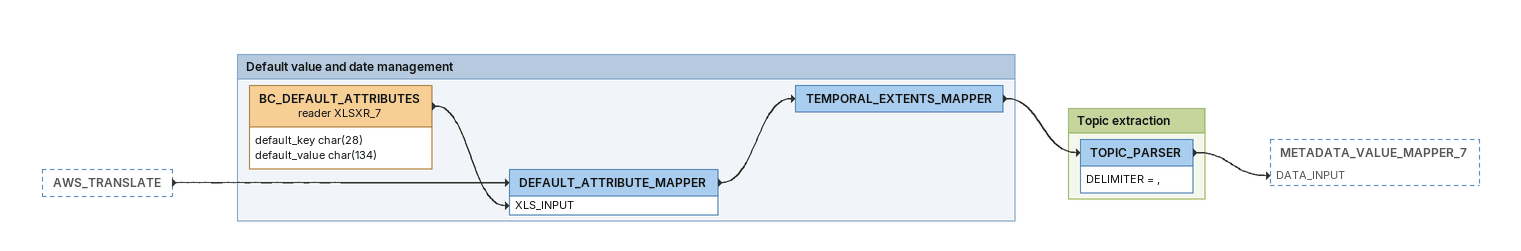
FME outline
AWS_TRANSLATE [outside]
    -> DEFAULT_ATTRIBUTE_MAPPER

Bookmark: Default value and date management
BC_DEFAULT_ATTRIBUTES (reader XLSXR_7)
    attributes: default_key char(28), default_value char(134)
    -> DEFAULT_ATTRIBUTE_MAPPER [XLS_INPUT]
DEFAULT_ATTRIBUTE_MAPPER
    -> TEMPORAL_EXTENTS_MAPPER
TEMPORAL_EXTENTS_MAPPER
    -> TOPIC_PARSER

Bookmark: Topic extraction
TOPIC_PARSER
    DELIMITER = ,
    -> METADATA_VALUE_MAPPER_7 [DATA_INPUT]
